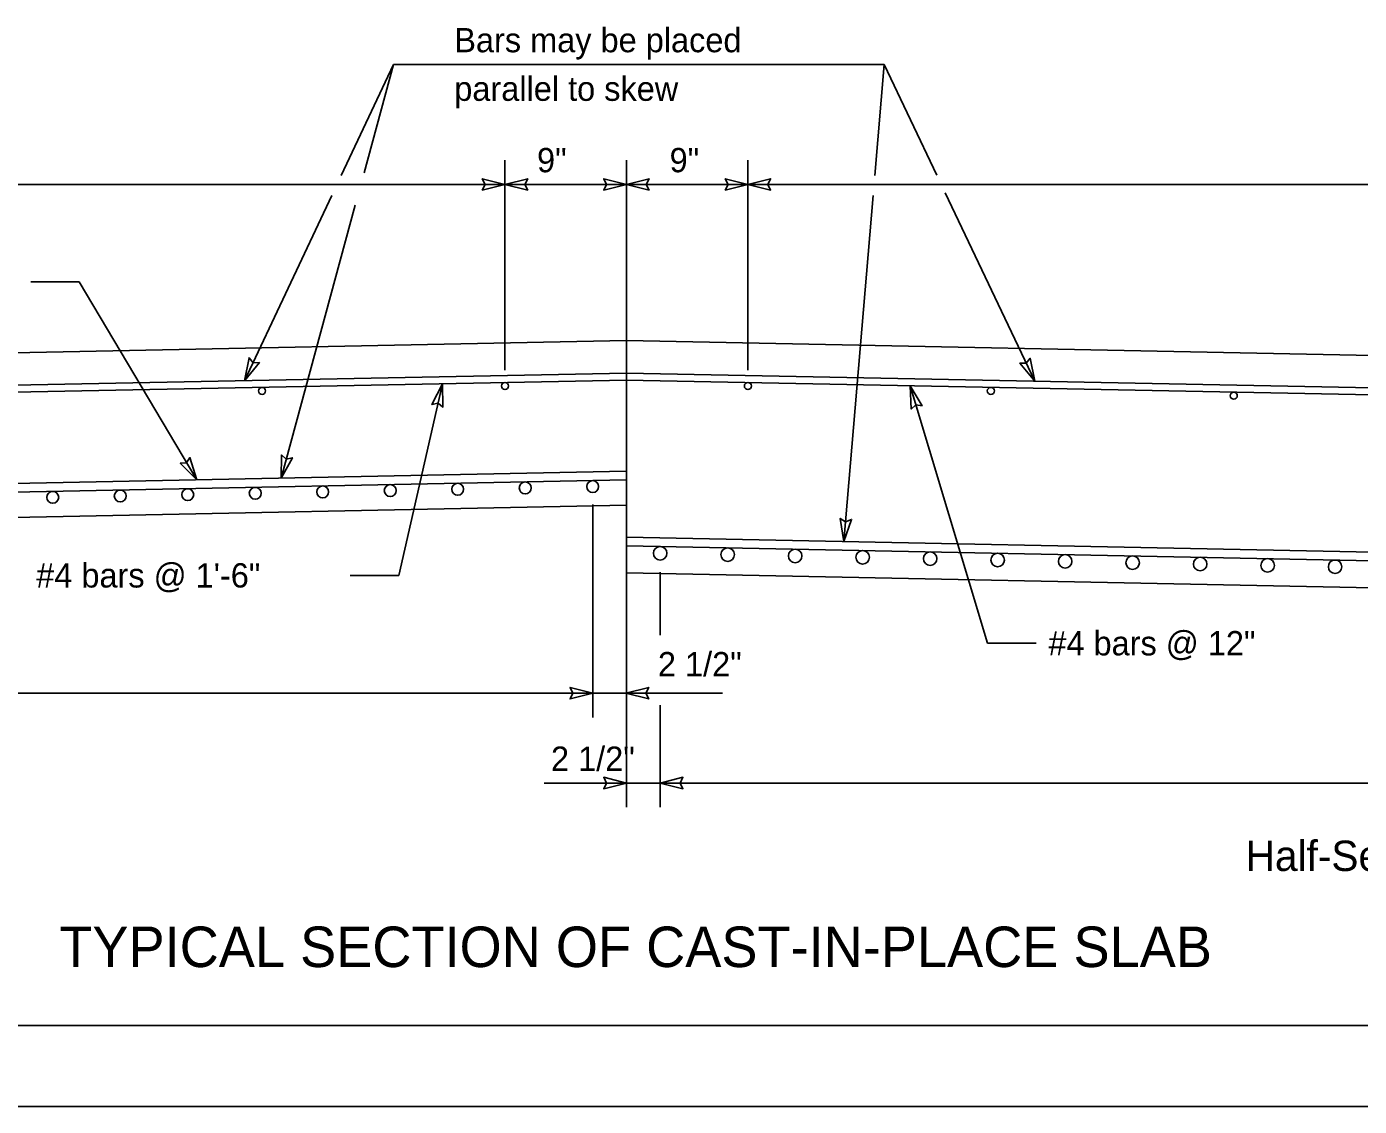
# Model space of a CAD drawing. Extents: x 999.1 to 1037, y 999.5 to 1022.6.
# Drawn here: x 1015.37 to 1023.6, y 1000 to 1006.66 of the extents above; entities that cross this region are included whole.
import ezdxf

# ---------------------------------------------------------------- set-up
doc = ezdxf.new("R2010")
doc.units = 0
for name, color, linetype in [('01-Slab', 7, 'Continuous'), ('02-Rebar', 7, 'Continuous'), ('03-Dimensions', 7, 'Continuous'), ('10-Sheet Border', 7, 'Continuous'), ('41-Bearing Pads', 7, 'Continuous'), ('42-Substructures', 7, 'Continuous'), ('Level 14', 7, 'Continuous'), ('S_PL_Dimens_PR', 7, 'Continuous')]:
    doc.layers.add(name, color=color, linetype=linetype)

msp = doc.modelspace()

# ---------------------------------------------------------------- linework, layer by layer
at = {"layer": '01-Slab'}
for p, q in [((1008.975, 1004.5246), (1019.075, 1004.7266)), ((1029.1597, 1004.5264), (1019.075, 1004.7266)), ((1008.975, 1003.5079), (1019.075, 1003.7099)), ((1029.1597, 1003.0916), (1019.075, 1003.2933))]:
    msp.add_line(p, q, dxfattribs=at)
at = {"layer": '02-Rebar'}
for p, q in [((1019.075, 1005.8408), (1019.075, 1001.8459)), ((1019.075, 1004.5265), (1009.0749, 1004.3264)), ((1009.0758, 1004.2831), (1019.0758, 1004.4832)), ((1029.0743, 1004.2831), (1019.0742, 1004.4832)), ((1019.075, 1004.5265), (1029.0751, 1004.3264)), ((1009.0738, 1003.7198), (1019.0739, 1003.9198)), ((1019.075, 1003.8666), (1009.0749, 1003.6666)), ((1029.0607, 1003.3134), (1019.076, 1003.5132)), ((1019.075, 1003.4599), (1029.0597, 1003.2602))]:
    msp.add_line(p, q, dxfattribs=at)
for centre, radius in [((1016.8258, 1004.4165), 0.0217), ((1018.3254, 1004.4465), 0.0217), ((1019.8246, 1004.4465), 0.0217), ((1021.3243, 1004.4165), 0.0217), ((1022.8239, 1004.3865), 0.0217), ((1016.7838, 1003.7842), 0.0367), ((1017.2003, 1003.7925), 0.0367), ((1017.6169, 1003.8008), 0.0367), ((1018.0335, 1003.8091), 0.0367), ((1018.4501, 1003.8174), 0.0367), ((1018.8667, 1003.8258), 0.0367), ((1015.534, 1003.7592), 0.0367), ((1015.9506, 1003.7675), 0.0367), ((1016.3672, 1003.7758), 0.0367), ((1019.2833, 1003.4141), 0.0417), ((1019.6999, 1003.4058), 0.0417), ((1020.1165, 1003.3974), 0.0417), ((1020.5331, 1003.3891), 0.0417), ((1020.9497, 1003.3808), 0.0417), ((1021.3663, 1003.3724), 0.0417), ((1021.7828, 1003.3641), 0.0417), ((1022.1994, 1003.3558), 0.0417), ((1022.616, 1003.3474), 0.0417), ((1023.0326, 1003.3391), 0.0417), ((1023.4492, 1003.3307), 0.0417)]:
    msp.add_circle(centre, radius, dxfattribs=at)
at = {"layer": '03-Dimensions'}
for p, q in [((1017.3145, 1005.746), (1017.6374, 1006.4316)), ((1017.4554, 1005.7621), (1017.6374, 1006.4316)), ((1017.6374, 1006.4316), (1020.6662, 1006.4316)), ((1020.6083, 1005.7453), (1020.6662, 1006.4316)), ((1020.9913, 1005.7476), (1020.6662, 1006.4316)), ((1018.3254, 1004.5432), (1018.3254, 1005.8408)), ((1019.8246, 1004.5432), (1019.8246, 1005.8408)), ((1009.3273, 1005.6908), (1018.3254, 1005.6908)), ((1016.7178, 1004.4793), (1017.2567, 1005.6233)), ((1018.3254, 1005.6908), (1019.075, 1005.6908)), ((1019.8246, 1005.6908), (1019.075, 1005.6908)), ((1028.8228, 1005.6908), (1019.8246, 1005.6908)), ((1021.5958, 1004.4761), (1021.0431, 1005.6387)), ((1016.943, 1003.8773), (1017.4009, 1005.5618)), ((1020.4178, 1003.4863), (1020.5979, 1005.6228)), ((1015.698, 1005.0893), (1015.398, 1005.0893)), ((1016.4223, 1003.8668), (1015.698, 1005.0893)), ((1017.9398, 1004.4604), (1017.6694, 1003.2776)), ((1020.8259, 1004.4481), (1021.3043, 1002.8586)), ((1018.8667, 1003.7141), (1018.8667, 1002.4004)), ((1017.6694, 1003.2776), (1017.3694, 1003.2776)), ((1019.2833, 1003.2974), (1019.2833, 1002.9078)), ((1021.3043, 1002.8586), (1021.6043, 1002.8586)), ((1009.2853, 1002.5504), (1018.8667, 1002.5504)), ((1018.8667, 1002.5504), (1019.075, 1002.5504)), ((1019.0723, 1002.5504), (1019.6674, 1002.5504)), ((1019.2833, 1002.4765), (1019.2833, 1001.8459)), ((1019.075, 1001.9959), (1018.5668, 1001.9959)), ((1019.3583, 1001.9959), (1019.075, 1001.9959)), ((1028.8648, 1001.9959), (1019.2833, 1001.9959))]:
    msp.add_line(p, q, dxfattribs=at)
at = {"layer": '10-Sheet Border'}
msp.add_line((1035.5, 1000.5), (1007, 1000.5), dxfattribs=at)
at = {"layer": 'Level 14'}
msp.add_line((1036, 1000), (1000, 1000), dxfattribs=at)
at = {"layer": 'S_PL_Dimens_PR'}
for points in [[(1018.3254, 1005.6908), (1018.1854, 1005.6558), (1018.2029, 1005.6908), (1018.1854, 1005.7258)], [(1018.3254, 1005.6908), (1018.4654, 1005.7258), (1018.4479, 1005.6908), (1018.4654, 1005.6558)], [(1019.075, 1005.6908), (1018.935, 1005.6558), (1018.9525, 1005.6908), (1018.935, 1005.7258)], [(1019.075, 1005.6908), (1019.215, 1005.7258), (1019.1975, 1005.6908), (1019.215, 1005.6558)], [(1019.8246, 1005.6908), (1019.6846, 1005.6558), (1019.7021, 1005.6908), (1019.6846, 1005.7258)], [(1019.8246, 1005.6908), (1019.9646, 1005.7258), (1019.9471, 1005.6908), (1019.9646, 1005.6558)], [(1016.7178, 1004.4793), (1016.7458, 1004.6209), (1016.77, 1004.5902), (1016.8092, 1004.5911)], [(1021.5958, 1004.4761), (1021.5041, 1004.5875), (1021.5432, 1004.5867), (1021.5673, 1004.6175)], [(1017.9398, 1004.4604), (1017.9427, 1004.3161), (1017.9125, 1004.341), (1017.8744, 1004.3317)], [(1020.8259, 1004.4481), (1020.8998, 1004.3241), (1020.8612, 1004.3308), (1020.8327, 1004.3039)], [(1016.4223, 1003.8668), (1016.3209, 1003.9694), (1016.3599, 1003.9722), (1016.3811, 1004.0051)], [(1016.943, 1003.8773), (1016.946, 1004.0215), (1016.9751, 1003.9955), (1017.0135, 1004.0032)], [(1020.4178, 1003.4863), (1020.3946, 1003.6288), (1020.428, 1003.6084), (1020.4644, 1003.6229)], [(1018.8667, 1002.5504), (1018.7267, 1002.5154), (1018.7442, 1002.5504), (1018.7267, 1002.5854)], [(1019.0723, 1002.5504), (1019.2123, 1002.5854), (1019.1948, 1002.5504), (1019.2123, 1002.5154)], [(1019.075, 1001.9959), (1018.935, 1001.9609), (1018.9525, 1001.9959), (1018.935, 1002.0309)], [(1019.2833, 1001.9959), (1019.4233, 1002.0309), (1019.4058, 1001.9959), (1019.4233, 1001.9609)]]:
    msp.add_lwpolyline(points, close=True, dxfattribs=at)

# ---------------------------------------------------------------- texts
at = {"layer": '03-Dimensions'}
for s, p in [('Bars may be placed', (1018.0124, 1006.5066)), ('parallel to skew', (1018.0124, 1006.2066)), ('9"', (1018.5231, 1005.7658)), ('9"', (1019.3414, 1005.7658)), ('#4 bars @ 1\'-6"', (1015.4319, 1003.2026)), ('#4 bars @ 12"', (1021.6793, 1002.7836)), ('2 1/2"', (1019.2693, 1002.6544)), ('2 1/2"', (1018.6094, 1002.0709))]:
    msp.add_text(s, height=0.15, dxfattribs=at).set_placement(p)
at = {"layer": '41-Bearing Pads'}
msp.add_text('Half-Section showing 17" Slab', height=0.1875, dxfattribs=at).set_placement((1022.8968, 1001.4528))
at = {"layer": '42-Substructures'}
msp.add_text('TYPICAL SECTION OF CAST-IN-PLACE SLAB', height=0.25, dxfattribs=at).set_placement((1015.5743, 1000.8597))

doc.saveas('drawing.dxf')
